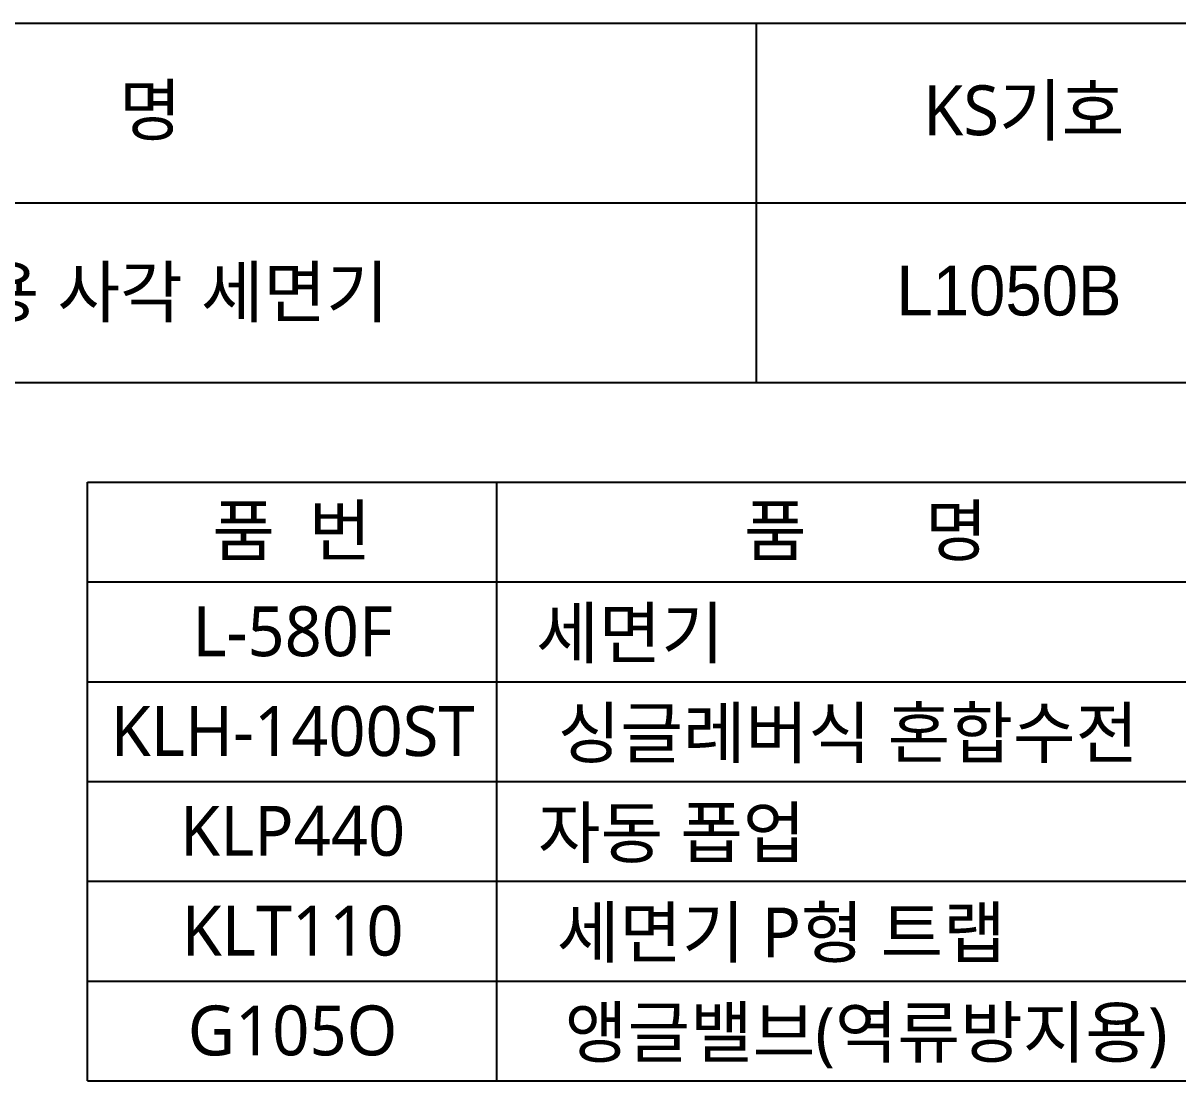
# Model space of a CAD drawing. Header units: millimetres. Extents: x 0 to 1800, y -67 to 2530.
# Drawn here: x 923 to 1501, y 2000 to 2530 of the extents above; entities that cross this region are included whole.
import ezdxf
from ezdxf.enums import TextEntityAlignment as Align

# ---------------------------------------------------------------- set-up
doc = ezdxf.new("R2010")
doc.units = ezdxf.units.MM
doc.layers.add('TEXT', color=7, linetype='Continuous')
doc.layers.add('도각라인', color=7, linetype='Continuous')
doc.styles.add('맑은고딕_통일', font='malgun.ttf', dxfattribs={"height": 25})
doc.styles.add('타이틀', font='H2GTRM.TTF', dxfattribs={"height": 25})

msp = doc.modelspace()

# ---------------------------------------------------------------- linework, layer by layer
at = {"layer": '도각라인'}
for p, q in [((0, 2530), (1800, 2530)), ((1290, 2350), (1290, 2530)), ((520, 2440), (1800, 2440)), ((0, 2350), (1800, 2350)), ((955, 2300), (1770, 2300)), ((955, 2000), (955, 2300)), ((1160, 2000), (1160, 2300)), ((955, 2250), (1770, 2250)), ((955, 2200), (1770, 2200)), ((955, 2150), (1770, 2150)), ((955, 2100), (1770, 2100)), ((955, 2050), (1770, 2050)), ((955, 2000), (1770, 2000))]:
    msp.add_line(p, q, dxfattribs=at)

# ---------------------------------------------------------------- texts
at = {"layer": 'TEXT'}
for s, style, p in [('품             명', '맑은고딕_통일', (915.69, 2486.4)), ('KS기호', '맑은고딕_통일', (1423.85, 2486.32)), ('언더 카운터용 사각 세면기', '타이틀', (919.72, 2395.29)), ('L1050B', '타이틀', (1416.49, 2396)), ('품  번', '맑은고딕_통일', (1057.31, 2275.73)), ('품       명', '맑은고딕_통일', (1344.82, 2275.73)), ('세면기', '맑은고딕_통일', (1226.72, 2224.38)), ('L-580F', '맑은고딕_통일', (1057.7, 2225.28)), ('KLH-1400ST', '맑은고딕_통일', (1057.7, 2175.28)), ('싱글레버식 혼합수전', '맑은고딕_통일', (1335.86, 2174.38)), ('자동 폽업', '맑은고딕_통일', (1247.59, 2124.38)), ('KLP440', '맑은고딕_통일', (1057.7, 2125.28)), ('KLT110', '맑은고딕_통일', (1057.7, 2075.28)), ('세면기 P형 트랩', '맑은고딕_통일', (1302.44, 2074.38)), ('G105O', '맑은고딕_통일', (1057.7, 2025.28)), ('앵글밸브(역류방지용)', '맑은고딕_통일', (1344.97, 2024.38))]:
    msp.add_text(s, height=25, dxfattribs=dict(at, style=style)).set_placement(p, align=Align.MIDDLE_CENTER)

doc.saveas('drawing.dxf')
